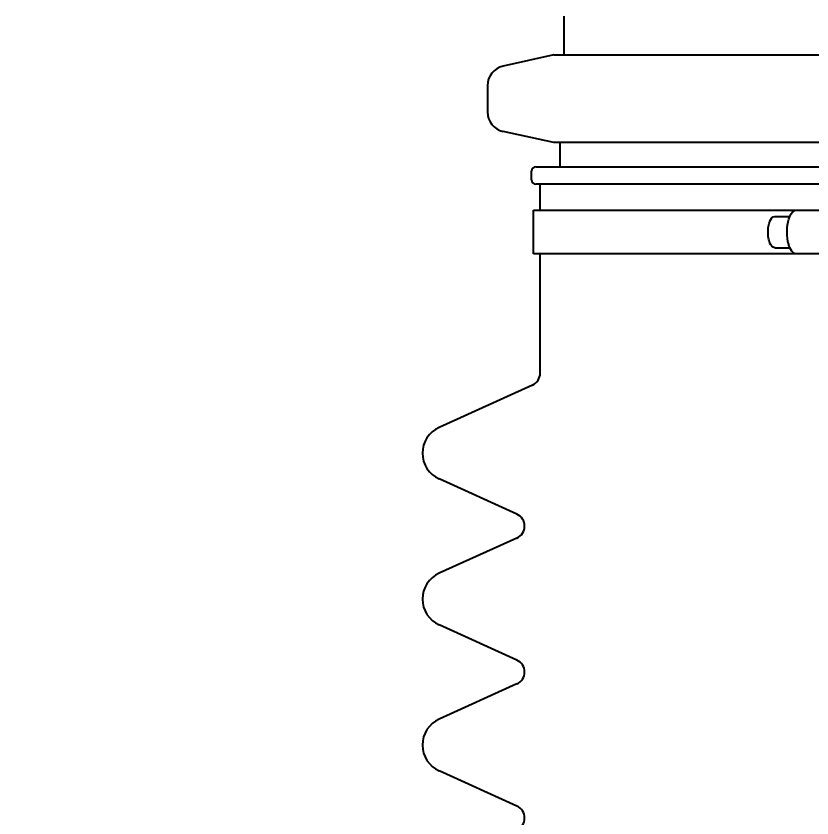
# Model space of a CAD drawing. Header units: millimetres. Extents: x 7589 to 12925, y 625 to 5429.
# Drawn here: x 8153.2 to 8336, y 4162.7 to 4346.8 of the extents above; entities that cross this region are included whole.
import ezdxf

# ---------------------------------------------------------------- set-up
doc = ezdxf.new("R2010")
doc.units = ezdxf.units.MM
doc.header["$LTSCALE"] = 307.34
doc.header["$PDMODE"] = 3
doc.header["$PDSIZE"] = 8
doc.layers.get('0').update_dxf_attribs({"linetype": 'CONTINUOUS'})
doc.layers.get('Defpoints').update_dxf_attribs({"linetype": 'CONTINUOUS'})
doc.styles.get("Standard").update_dxf_attribs({"font": 'calibri.ttf'})
doc.dimstyles.get("Standard").update_dxf_attribs({"dimtxt": 35, "dimasz": 35, "dimexe": 1.5, "dimexo": 1, "dimtad": 1, "dimdsep": 46, "dimtxsty": 'Standard', "dimblk": '_FILLED', "dimblk1": '_FILLED', "dimblk2": '_FILLED', "dimcen": 0.09, "dimazin": 2, "dimtol": 1, "dimtp": 0.01, "dimtm": 0.01, "dimtfac": 1, "dimtofl": 0, "dimtmove": 0, "dimatfit": 3, "dimldrblk": '_FILLED', "dimfxl": 1, "dimtolj": 1, "dimarcsym": 0})

# ---------------------------------------------------------------- blocks, each defined once
blk = doc.blocks.new('_FILLED')
at = {"color": 0, "linetype": 'ByBlock'}
blk.add_solid([(0, 0), (-1, 0.2143), (-1, -0.2143)], dxfattribs=at)
blk = doc.blocks.new('*D70')
at = {"color": 0, "lineweight": -2}
for p, q in [((8378.05, 4630.8), (7730.11, 4630.8)), ((7731.61, 4595.8), (7731.61, 3516)), ((7731.61, 2399.25), (7731.61, 3479.05)), ((7931.89, 2364.25), (7730.11, 2364.25))]:
    blk.add_line(p, q, dxfattribs=at)
at = {"layer": 'Defpoints', "color": 0}
for p in [(8379.05, 4630.8), (7731.61, 2364.25), (7932.89, 2364.25)]:
    blk.add_point(p, dxfattribs=at)
at = {"color": 0, "linetype": 'ByBlock', "lineweight": -2, "xscale": 35, "yscale": 35, "zscale": 35}
for p, rotation in [((7731.61, 4630.8), 90), ((7731.61, 2364.25), 270)]:
    blk.add_blockref('_FILLED', p, dxfattribs=dict(at, rotation=rotation))
at = {"color": 0, "insert": (7731.61, 3497.53), "char_height": 35, "attachment_point": 5}
blk.add_mtext('\\A1;\\A1;C', dxfattribs=at)

msp = doc.modelspace()

# ---------------------------------------------------------------- linework, layer by layer
at = {"color": 0, "linetype": 'Continuous'}
for p, q in [((8279.05376, 4337.86617), (8279.05376, 4346.80358)), ((8276.7098, 4337.86617), (8265.06539, 4335.3044)), ((8276.7098, 4337.86617), (8350.52379, 4337.86617)), ((8261.45376, 4330.81184), (8261.45376, 4324.79532)), ((8276.70981, 4317.74099), (8265.06539, 4320.30276)), ((8350.50405, 4317.74099), (8276.70981, 4317.74099)), ((8278.05376, 4317.74099), (8278.05376, 4312.19849)), ((8272.55376, 4312.19849), (8485.55376, 4312.19849)), ((8271.55376, 4309.19849), (8271.55376, 4311.19849)), ((8485.55376, 4308.19849), (8272.55376, 4308.19849)), ((8273.55376, 4302.19849), (8273.55376, 4308.19849)), ((8272.05376, 4292.19849), (8272.05376, 4302.19849)), ((8272.05376, 4302.19849), (8486.05376, 4302.19849)), ((8327.41294, 4300.78602), (8330.92006, 4300.78602)), ((8327.41294, 4293.61096), (8330.92006, 4293.61096)), ((8486.05376, 4292.19849), (8272.05376, 4292.19849)), ((8273.55376, 4264.81097), (8273.55376, 4292.19849)), ((8271.79099, 4262.07798), (8250.34643, 4252.36997)), ((8268.22908, 4232.43148), (8250.34643, 4240.527)), ((8268.22908, 4226.96549), (8250.34643, 4218.86997)), ((8268.22908, 4198.93148), (8250.34643, 4207.027)), ((8268.22908, 4193.46549), (8250.34643, 4185.36997)), ((8268.22908, 4165.43148), (8250.34643, 4173.527))]:
    msp.add_line(p, q, dxfattribs=at)
for centre, radius, start, end in [((8266.05376, 4330.81184), 4.6, 102.410736, 180), ((8266.05376, 4324.79532), 4.6, 180, 257.5892607), ((8272.55376, 4311.19849), 1, 90, 180), ((8272.55376, 4309.19849), 1, 180, 270), ((8270.55376, 4264.81097), 3, 294.3563913, 0), ((8253.02711, 4246.44849), 6.5, 114.3563913, 245.6436087), ((8266.99184, 4229.69849), 3, 294.3563913, 65.6436087), ((8253.02711, 4212.94849), 6.5, 114.3563913, 245.6436087), ((8266.99184, 4196.19849), 3, 294.3563913, 65.6436087), ((8253.02711, 4179.44849), 6.5, 114.3563913, 245.6436087), ((8266.99184, 4162.69849), 3, 294.3563913, 65.6436087)]:
    msp.add_arc(centre, radius, start, end, dxfattribs=at)
for points, knots in [([(8325.88421, 4297.19849), (8325.88421, 4297.65782), (8325.9639, 4298.53911), (8326.26597, 4299.79526), (8326.91041, 4300.78602), (8327.41294, 4300.78602)], [0, 0, 0, 0, 0.336472388, 0.631886422, 1, 1, 1, 1]), ([(8330.26262, 4297.19849), (8330.26262, 4297.53137), (8330.31644, 4298.75202), (8330.5546, 4299.98387), (8330.91481, 4300.79879)], [0, 0, 0, 0, 0.271994954, 1, 1, 1, 1]), ([(8330.91481, 4300.79879), (8331.00582, 4301.00469), (8331.30792, 4301.60775), (8331.92273, 4302.19816), (8332.39296, 4302.19842)], [0, 0, 0, 0, 0.323745062, 1, 1, 1, 1]), ([(8327.41284, 4293.611), (8326.91036, 4293.61111), (8326.26595, 4294.60167), (8325.96391, 4295.85785), (8325.88421, 4296.73915), (8325.88421, 4297.19849)], [0, 0, 0, 0, 0.368091964, 0.663511489, 1, 1, 1, 1]), ([(8330.91481, 4293.59819), (8330.80518, 4293.8462), (8330.39843, 4295.00452), (8330.26262, 4296.24515), (8330.26262, 4297.19849)], [0, 0, 0, 0, 0.22145074, 1, 1, 1, 1]), ([(8332.39296, 4292.19856), (8332.25427, 4292.19863), (8331.54794, 4292.37884), (8331.14274, 4293.08253), (8330.91481, 4293.59819)], [0, 0, 0, 0, 0.197435744, 1, 1, 1, 1])]:
    msp.add_open_spline(points, degree=3, knots=knots, dxfattribs=at)

# ---------------------------------------------------------------- dimensions: what is measured, and where the dimension line sits
at = {"color": 0}
dim = msp.add_linear_dim(base=(7731.60895, 2364.25215), p1=(8379.05376, 4630.80358), p2=(7932.89123, 2364.25215), angle=90, text='\\A1;C', dimstyle='Standard', override={"dimtad": 0, "dimtih": 1, "dimtoh": 1, "dimdec": 4, "dimzin": 0, "dimtxsty": 'Standard', "dimcen": 62.865, "dimadec": 0, "dimazin": 0, "dimtdec": 4, "dimtzin": 0}, dxfattribs=at)
dim.commit()
dim.dimension.update_dxf_attribs({"geometry": '*D70', "text_midpoint": (7731.60895, 3497.52786)})

doc.saveas('drawing.dxf')
